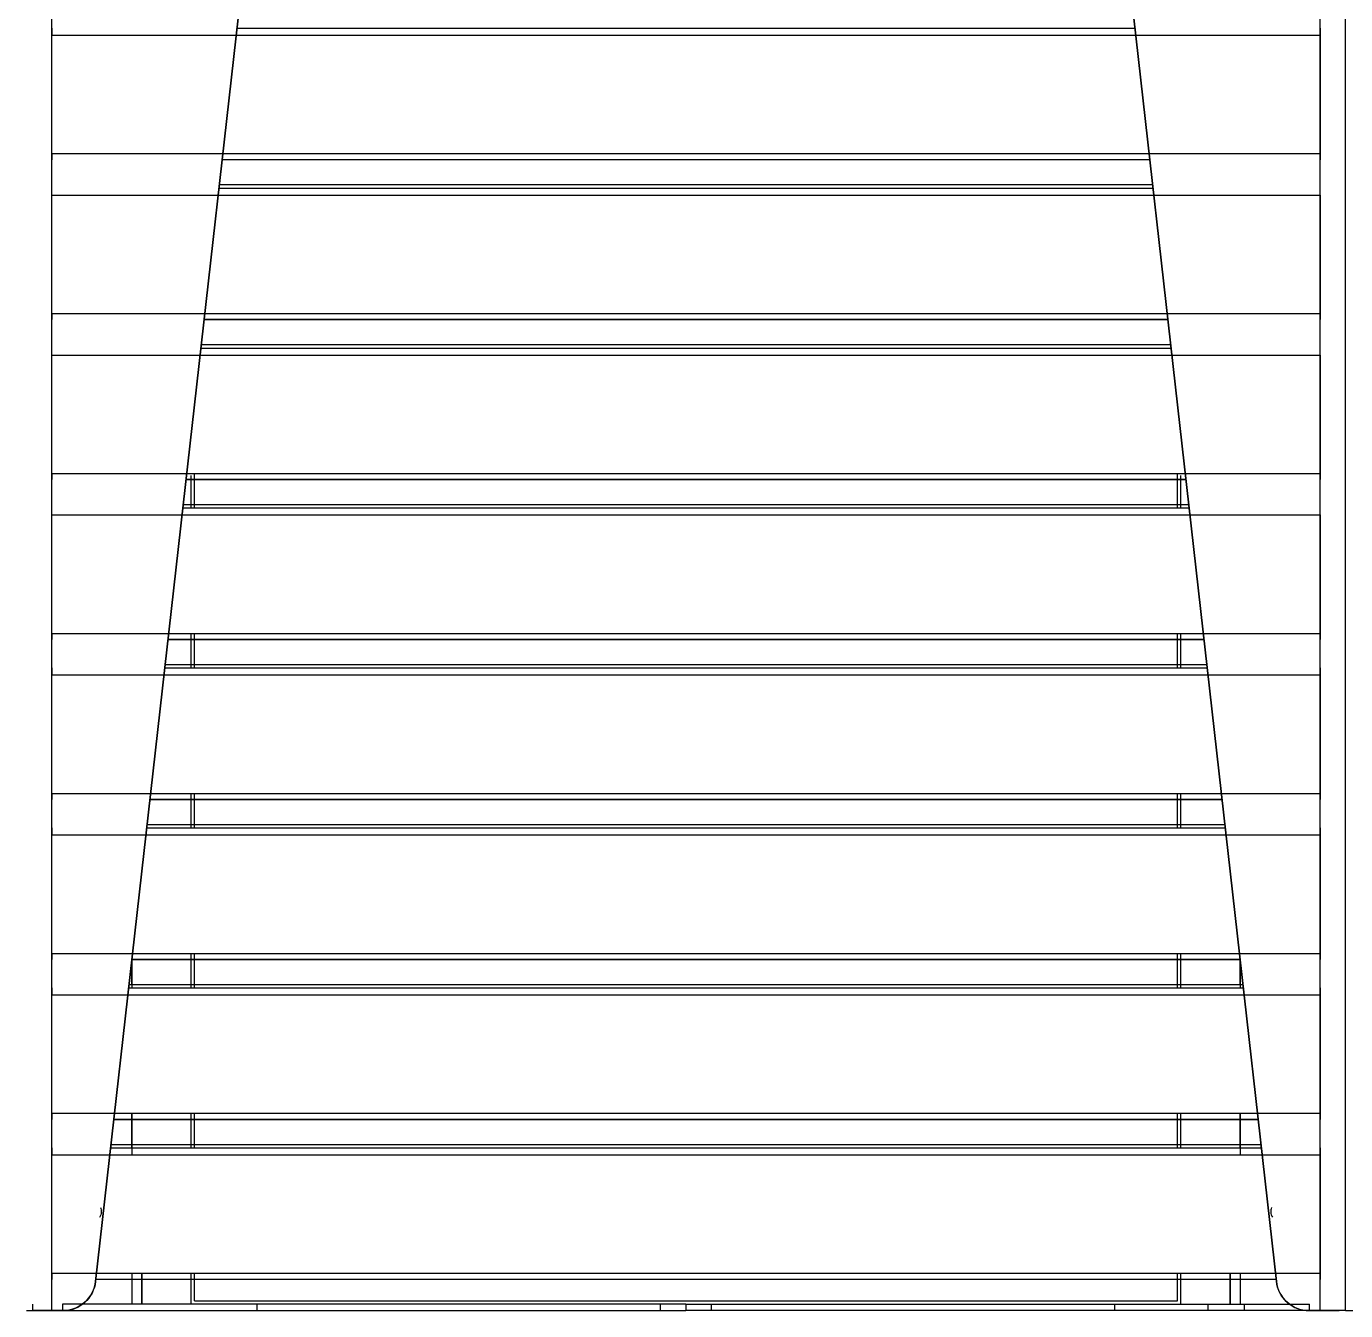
# Model space of a CAD drawing. Header units: millimetres. Extents: x 10366 to 23682, y 24552 to 29690.
# Drawn here: x 17642.7 to 18042.7, y 27148.6 to 27538.1 of the extents above; entities that cross this region are included whole.
import ezdxf

# ---------------------------------------------------------------- set-up
doc = ezdxf.new("R2010")
doc.units = ezdxf.units.MM
doc.header["$LTSCALE"] = 3
doc.layers.add('DomyÅ›lny', color=7, linetype='Continuous')

msp = doc.modelspace()

# ---------------------------------------------------------------- linework, layer by layer
at = {"layer": 'DomyÅ›lny'}
for p, q in [((17650.49, 27148.6), (17650.49, 27857.39)), ((18034.97, 27148.6), (18034.97, 27857.39)), ((18042.73, 27148.6), (18042.73, 27858.71)), ((18042.73, 27148.6), (18042.73, 27858.71)), ((17663.73, 27157.48), (17736.45, 27802.01)), ((17736.41, 27801.67), (17663.73, 27157.48)), ((18021.73, 27157.48), (17949.02, 27802.01)), ((17949.06, 27801.67), (18021.73, 27157.48)), ((17706.62, 27537.62), (17978.85, 27537.62)), ((17650.49, 27499.57), (17650.49, 27535.49)), ((17650.49, 27535.49), (18034.97, 27535.49)), ((18034.97, 27535.49), (18034.97, 27499.57)), ((17650.49, 27499.57), (18034.97, 27499.57)), ((17983.35, 27497.7), (17702.12, 27497.7)), ((17701.14, 27489.1), (17984.32, 27489.1)), ((17701.26, 27490.14), (17984.2, 27490.14)), ((17701.26, 27490.13), (17984.2, 27490.13)), ((17650.49, 27451.05), (17650.49, 27486.97)), ((17650.49, 27486.97), (18034.97, 27486.97)), ((18034.97, 27486.97), (18034.97, 27451.05)), ((17650.49, 27451.05), (18034.97, 27451.05)), ((17696.64, 27449.18), (17988.82, 27449.18)), ((17988.82, 27449.18), (17696.64, 27449.18)), ((17695.67, 27440.58), (17989.79, 27440.58)), ((17695.79, 27441.62), (17989.68, 27441.62)), ((17695.79, 27441.61), (17989.68, 27441.61)), ((17650.49, 27402.53), (17650.49, 27438.45)), ((17650.49, 27438.45), (18034.97, 27438.45)), ((18034.97, 27438.45), (18034.97, 27402.53)), ((17650.49, 27402.53), (18034.97, 27402.53)), ((17691.17, 27400.66), (17994.3, 27400.66)), ((17994.3, 27400.66), (17691.17, 27400.66)), ((17692.73, 27392.06), (17692.73, 27401.9)), ((17693.73, 27392.06), (17693.73, 27402.53)), ((17991.73, 27392.06), (17991.73, 27402.53)), ((17992.73, 27392.06), (17992.73, 27401.9)), ((17690.2, 27392.06), (17995.27, 27392.06)), ((17690.31, 27393.1), (17995.15, 27393.1)), ((17690.31, 27393.09), (17995.15, 27393.09)), ((17650.49, 27354.01), (17650.49, 27389.93)), ((17650.49, 27389.93), (18034.97, 27389.93)), ((18034.97, 27389.93), (18034.97, 27354.01)), ((17650.49, 27354.01), (18034.97, 27354.01)), ((17685.69, 27352.14), (17999.77, 27352.14)), ((17999.77, 27352.14), (17685.69, 27352.14)), ((17692.73, 27343.54), (17692.73, 27354.01)), ((17693.73, 27343.54), (17693.73, 27354.01)), ((17991.73, 27343.54), (17991.73, 27354.01)), ((17992.73, 27343.54), (17992.73, 27354.01)), ((17684.84, 27344.58), (18000.62, 27344.58)), ((17684.84, 27344.57), (18000.62, 27344.57)), ((17650.49, 27305.49), (17650.49, 27341.41)), ((17650.49, 27341.41), (18034.97, 27341.41)), ((17684.72, 27343.54), (18000.74, 27343.54)), ((18034.97, 27341.41), (18034.97, 27305.49)), ((17650.49, 27305.49), (18034.97, 27305.49)), ((17692.73, 27295.02), (17692.73, 27305.49)), ((17693.73, 27295.02), (17693.73, 27305.49)), ((17991.73, 27295.02), (17991.73, 27305.49)), ((17992.73, 27295.02), (17992.73, 27305.49)), ((17680.22, 27303.62), (18005.24, 27303.62)), ((18005.24, 27303.62), (17680.22, 27303.62)), ((17679.37, 27296.06), (18006.1, 27296.06)), ((17679.37, 27296.05), (18006.1, 27296.05)), ((17650.49, 27256.97), (17650.49, 27292.89)), ((17650.49, 27292.89), (18034.97, 27292.89)), ((17679.25, 27295.02), (18006.21, 27295.02)), ((18034.97, 27292.89), (18034.97, 27256.97)), ((17650.49, 27256.97), (18034.97, 27256.97)), ((17692.73, 27246.5), (17692.73, 27256.97)), ((17693.73, 27246.5), (17693.73, 27256.97)), ((17991.73, 27246.5), (17991.73, 27256.97)), ((17992.73, 27246.5), (17992.73, 27256.97)), ((17674.73, 27247.42), (17674.73, 27254.97)), ((17674.73, 27254.97), (17674.73, 27246.66)), ((17674.75, 27255.1), (18010.72, 27255.1)), ((18010.72, 27255.1), (17674.75, 27255.1)), ((18010.73, 27254.99), (18010.73, 27246.66)), ((18010.73, 27247.42), (18010.73, 27254.99)), ((17650.49, 27208.45), (17650.49, 27244.37)), ((17650.49, 27244.37), (18034.97, 27244.37)), ((17673.78, 27246.5), (18011.69, 27246.5)), ((17673.89, 27247.54), (18011.57, 27247.54)), ((17673.89, 27247.53), (18011.57, 27247.53)), ((18034.97, 27244.37), (18034.97, 27208.45)), ((17650.49, 27208.45), (18034.97, 27208.45)), ((17674.73, 27197.98), (17674.73, 27208.45)), ((17674.73, 27208.45), (17674.73, 27195.85)), ((17692.73, 27197.98), (17692.73, 27208.45)), ((17693.73, 27197.98), (17693.73, 27208.45)), ((17991.73, 27197.98), (17991.73, 27208.45)), ((17992.73, 27197.98), (17992.73, 27208.45)), ((18010.73, 27208.45), (18010.73, 27195.85)), ((18010.73, 27197.98), (18010.73, 27208.45)), ((17669.27, 27206.58), (18016.19, 27206.58)), ((18016.19, 27206.58), (17669.27, 27206.58)), ((17668.3, 27197.98), (18017.16, 27197.98)), ((17668.42, 27199.02), (18017.04, 27199.02)), ((17668.42, 27199.01), (18017.04, 27199.01)), ((17650.49, 27159.93), (17650.49, 27195.85)), ((17650.49, 27195.85), (18034.97, 27195.85)), ((18034.97, 27195.85), (18034.97, 27159.93)), ((17650.49, 27159.93), (18034.97, 27159.93)), ((18021.67, 27158.06), (17663.8, 27158.06)), ((17674.73, 27159.93), (17674.73, 27150.61)), ((17674.73, 27159.93), (17674.73, 27150.61)), ((17677.73, 27159.93), (17677.73, 27150.6)), ((17677.73, 27150.6), (17677.73, 27159.93)), ((17692.73, 27150.6), (17692.73, 27159.93)), ((17693.73, 27151.6), (17693.73, 27159.93)), ((17991.73, 27151.6), (17991.73, 27159.93)), ((17992.73, 27150.6), (17992.73, 27159.93)), ((18007.73, 27150.6), (18007.73, 27159.93)), ((18007.73, 27159.93), (18007.73, 27150.6)), ((18010.73, 27159.93), (18010.73, 27150.61)), ((18010.73, 27159.93), (18010.73, 27150.61)), ((17644.73, 27148.6), (17644.73, 27150.6)), ((17644.73, 27148.6), (17653.71, 27148.6)), ((17650.49, 27148.6), (17653.8, 27148.6)), ((17653.8, 27148.6), (17650.49, 27148.6)), ((17653.71, 27150.6), (17653.71, 27148.6)), ((17842.73, 27150.6), (17653.71, 27150.6)), ((17653.71, 27148.6), (17842.73, 27148.6)), ((17693.73, 27151.6), (17991.73, 27151.6)), ((17712.73, 27148.6), (17712.73, 27150.6)), ((17834.97, 27148.6), (17834.97, 27150.6)), ((17842.73, 27150.6), (18031.76, 27150.6)), ((17842.73, 27150.6), (17842.73, 27148.6)), ((17842.73, 27150.6), (17842.73, 27148.6)), ((18031.76, 27148.6), (17842.73, 27148.6)), ((17850.49, 27148.6), (17850.49, 27150.6)), ((17972.73, 27148.6), (17972.73, 27150.6)), ((18001.1, 27148.6), (18001.1, 27150.6)), ((18012.1, 27148.6), (18012.1, 27150.6)), ((18034.97, 27148.6), (18031.67, 27148.6)), ((18031.67, 27148.6), (18034.97, 27148.6)), ((18031.76, 27148.6), (18031.76, 27150.6)), ((18031.76, 27148.6), (18040.73, 27148.6))]:
    msp.add_line(p, q, dxfattribs=at)
for points in [[(17650.49, 27537.62, 0), (17650.49, 27537.6, 0), (17650.49, 27537.49, 0), (17650.49, 27537.07, 0), (17650.49, 27535.49, 0)], [(18034.97, 27537.62, 0), (18034.97, 27537.6, 0), (18034.97, 27537.49, 0), (18034.97, 27537.07, 0), (18034.97, 27535.49, 0)], [(17650.49, 27499.57, 0), (17650.49, 27498.18, 0), (17650.49, 27497.8, 0), (17650.49, 27497.71, 0), (17650.49, 27497.7, 0), (17650.49, 27497.7, 0), (17650.49, 27497.7, 0), (17650.49, 27497.7, 0), (17650.49, 27497.7, 0), (17650.49, 27497.7, 0), (17650.49, 27497.7, 0), (17650.49, 27497.7, 0), (17650.49, 27497.7, 0), (17650.49, 27497.7, 0), (17650.49, 27497.7, 0), (17650.49, 27497.7, 0), (17650.49, 27497.7, 0), (17650.49, 27497.7, 0), (17650.49, 27497.7, 0), (17650.49, 27497.7, 0), (17650.49, 27497.7, 0), (17650.49, 27497.7, 0), (17650.49, 27497.7, 0)], [(18034.97, 27499.57, 0), (18034.97, 27498.18, 0), (18034.97, 27497.8, 0), (18034.97, 27497.71, 0), (18034.97, 27497.7, 0), (18034.97, 27497.7, 0), (18034.97, 27497.7, 0), (18034.97, 27497.7, 0), (18034.97, 27497.7, 0), (18034.97, 27497.7, 0), (18034.97, 27497.7, 0), (18034.97, 27497.7, 0), (18034.97, 27497.7, 0), (18034.97, 27497.7, 0), (18034.97, 27497.7, 0), (18034.97, 27497.7, 0), (18034.97, 27497.7, 0), (18034.97, 27497.7, 0), (18034.97, 27497.7, 0), (18034.97, 27497.7, 0), (18034.97, 27497.7, 0), (18034.97, 27497.7, 0), (18034.97, 27497.7, 0)], [(17650.49, 27451.05, 0), (17650.49, 27449.66, 0), (17650.49, 27449.28, 0), (17650.49, 27449.19, 0), (17650.49, 27449.18, 0), (17650.49, 27449.18, 0), (17650.49, 27449.18, 0), (17650.49, 27449.18, 0), (17650.49, 27449.18, 0), (17650.49, 27449.18, 0), (17650.49, 27449.18, 0), (17650.49, 27449.18, 0), (17650.49, 27449.18, 0), (17650.49, 27449.18, 0), (17650.49, 27449.18, 0), (17650.49, 27449.18, 0), (17650.49, 27449.18, 0), (17650.49, 27449.18, 0), (17650.49, 27449.18, 0), (17650.49, 27449.18, 0), (17650.49, 27449.18, 0), (17650.49, 27449.18, 0), (17650.49, 27449.18, 0)], [(18034.97, 27451.05, 0), (18034.97, 27449.66, 0), (18034.97, 27449.28, 0), (18034.97, 27449.19, 0), (18034.97, 27449.18, 0), (18034.97, 27449.18, 0), (18034.97, 27449.18, 0), (18034.97, 27449.18, 0), (18034.97, 27449.18, 0), (18034.97, 27449.18, 0), (18034.97, 27449.18, 0), (18034.97, 27449.18, 0), (18034.97, 27449.18, 0), (18034.97, 27449.18, 0), (18034.97, 27449.18, 0), (18034.97, 27449.18, 0), (18034.97, 27449.18, 0), (18034.97, 27449.18, 0), (18034.97, 27449.18, 0), (18034.97, 27449.18, 0), (18034.97, 27449.18, 0), (18034.97, 27449.18, 0), (18034.97, 27449.18, 0)], [(17650.49, 27402.53, 0), (17650.49, 27401.14, 0), (17650.49, 27400.76, 0), (17650.49, 27400.67, 0), (17650.49, 27400.66, 0), (17650.49, 27400.66, 0), (17650.49, 27400.66, 0), (17650.49, 27400.66, 0), (17650.49, 27400.66, 0), (17650.49, 27400.66, 0), (17650.49, 27400.66, 0), (17650.49, 27400.66, 0), (17650.49, 27400.66, 0), (17650.49, 27400.66, 0), (17650.49, 27400.66, 0), (17650.49, 27400.66, 0), (17650.49, 27400.66, 0), (17650.49, 27400.66, 0), (17650.49, 27400.66, 0), (17650.49, 27400.66, 0), (17650.49, 27400.66, 0), (17650.49, 27400.66, 0), (17650.49, 27400.66, 0)], [(18034.97, 27402.53, 0), (18034.97, 27401.14, 0), (18034.97, 27400.76, 0), (18034.97, 27400.67, 0), (18034.97, 27400.66, 0), (18034.97, 27400.66, 0), (18034.97, 27400.66, 0), (18034.97, 27400.66, 0), (18034.97, 27400.66, 0), (18034.97, 27400.66, 0), (18034.97, 27400.66, 0), (18034.97, 27400.66, 0), (18034.97, 27400.66, 0), (18034.97, 27400.66, 0), (18034.97, 27400.66, 0), (18034.97, 27400.66, 0), (18034.97, 27400.66, 0), (18034.97, 27400.66, 0), (18034.97, 27400.66, 0), (18034.97, 27400.66, 0), (18034.97, 27400.66, 0), (18034.97, 27400.66, 0), (18034.97, 27400.66, 0)], [(17650.49, 27354.01, 0), (17650.49, 27352.62, 0), (17650.49, 27352.24, 0), (17650.49, 27352.15, 0), (17650.49, 27352.14, 0), (17650.49, 27352.14, 0), (17650.49, 27352.14, 0), (17650.49, 27352.14, 0), (17650.49, 27352.14, 0), (17650.49, 27352.14, 0), (17650.49, 27352.14, 0), (17650.49, 27352.14, 0), (17650.49, 27352.14, 0), (17650.49, 27352.14, 0), (17650.49, 27352.14, 0), (17650.49, 27352.14, 0), (17650.49, 27352.14, 0), (17650.49, 27352.14, 0), (17650.49, 27352.14, 0), (17650.49, 27352.14, 0), (17650.49, 27352.14, 0), (17650.49, 27352.14, 0), (17650.49, 27352.14, 0)], [(18034.97, 27354.01, 0), (18034.97, 27352.62, 0), (18034.97, 27352.24, 0), (18034.97, 27352.15, 0), (18034.97, 27352.14, 0), (18034.97, 27352.14, 0), (18034.97, 27352.14, 0), (18034.97, 27352.14, 0), (18034.97, 27352.14, 0), (18034.97, 27352.14, 0), (18034.97, 27352.14, 0), (18034.97, 27352.14, 0), (18034.97, 27352.14, 0), (18034.97, 27352.14, 0), (18034.97, 27352.14, 0), (18034.97, 27352.14, 0), (18034.97, 27352.14, 0), (18034.97, 27352.14, 0), (18034.97, 27352.14, 0), (18034.97, 27352.14, 0), (18034.97, 27352.14, 0), (18034.97, 27352.14, 0), (18034.97, 27352.14, 0)], [(17650.49, 27343.54, 0), (17650.49, 27343.52, 0), (17650.49, 27343.41, 0), (17650.49, 27342.99, 0), (17650.49, 27341.41, 0)], [(18034.97, 27343.54, 0), (18034.97, 27343.52, 0), (18034.97, 27343.41, 0), (18034.97, 27342.99, 0), (18034.97, 27341.41, 0)], [(17650.49, 27305.49, 0), (17650.49, 27304.1, 0), (17650.49, 27303.72, 0), (17650.49, 27303.63, 0), (17650.49, 27303.62, 0), (17650.49, 27303.62, 0), (17650.49, 27303.62, 0), (17650.49, 27303.62, 0), (17650.49, 27303.62, 0), (17650.49, 27303.62, 0), (17650.49, 27303.62, 0), (17650.49, 27303.62, 0), (17650.49, 27303.62, 0), (17650.49, 27303.62, 0), (17650.49, 27303.62, 0), (17650.49, 27303.62, 0), (17650.49, 27303.62, 0), (17650.49, 27303.62, 0), (17650.49, 27303.62, 0), (17650.49, 27303.62, 0), (17650.49, 27303.62, 0), (17650.49, 27303.62, 0), (17650.49, 27303.62, 0)], [(18034.97, 27305.49, 0), (18034.97, 27304.1, 0), (18034.97, 27303.72, 0), (18034.97, 27303.63, 0), (18034.97, 27303.62, 0), (18034.97, 27303.62, 0), (18034.97, 27303.62, 0), (18034.97, 27303.62, 0), (18034.97, 27303.62, 0), (18034.97, 27303.62, 0), (18034.97, 27303.62, 0), (18034.97, 27303.62, 0), (18034.97, 27303.62, 0), (18034.97, 27303.62, 0), (18034.97, 27303.62, 0), (18034.97, 27303.62, 0), (18034.97, 27303.62, 0), (18034.97, 27303.62, 0), (18034.97, 27303.62, 0), (18034.97, 27303.62, 0), (18034.97, 27303.62, 0), (18034.97, 27303.62, 0), (18034.97, 27303.62, 0)], [(17650.49, 27295.02, 0), (17650.49, 27294.99, 0), (17650.49, 27294.89, 0), (17650.49, 27294.47, 0), (17650.49, 27292.89, 0)], [(18034.97, 27295.02, 0), (18034.97, 27294.99, 0), (18034.97, 27294.89, 0), (18034.97, 27294.47, 0), (18034.97, 27292.89, 0)], [(17650.49, 27256.97, 0), (17650.49, 27255.58, 0), (17650.49, 27255.2, 0), (17650.49, 27255.11, 0), (17650.49, 27255.1, 0), (17650.49, 27255.1, 0), (17650.49, 27255.1, 0), (17650.49, 27255.1, 0), (17650.49, 27255.1, 0), (17650.49, 27255.1, 0), (17650.49, 27255.1, 0), (17650.49, 27255.1, 0), (17650.49, 27255.1, 0), (17650.49, 27255.1, 0), (17650.49, 27255.1, 0), (17650.49, 27255.1, 0), (17650.49, 27255.1, 0), (17650.49, 27255.1, 0), (17650.49, 27255.1, 0), (17650.49, 27255.1, 0), (17650.49, 27255.1, 0), (17650.49, 27255.1, 0), (17650.49, 27255.1, 0)], [(18034.97, 27256.97, 0), (18034.97, 27255.58, 0), (18034.97, 27255.2, 0), (18034.97, 27255.11, 0), (18034.97, 27255.1, 0), (18034.97, 27255.1, 0), (18034.97, 27255.1, 0), (18034.97, 27255.1, 0), (18034.97, 27255.1, 0), (18034.97, 27255.1, 0), (18034.97, 27255.1, 0), (18034.97, 27255.1, 0), (18034.97, 27255.1, 0), (18034.97, 27255.1, 0), (18034.97, 27255.1, 0), (18034.97, 27255.1, 0), (18034.97, 27255.1, 0), (18034.97, 27255.1, 0), (18034.97, 27255.1, 0), (18034.97, 27255.1, 0), (18034.97, 27255.1, 0), (18034.97, 27255.1, 0), (18034.97, 27255.1, 0)], [(17650.49, 27246.5, 0), (17650.49, 27246.47, 0), (17650.49, 27246.37, 0), (17650.49, 27245.95, 0), (17650.49, 27244.37, 0)], [(18034.97, 27246.5, 0), (18034.97, 27246.47, 0), (18034.97, 27246.37, 0), (18034.97, 27245.95, 0), (18034.97, 27244.37, 0)], [(17650.49, 27208.45, 0), (17650.49, 27207.06, 0), (17650.49, 27206.68, 0), (17650.49, 27206.59, 0), (17650.49, 27206.58, 0), (17650.49, 27206.58, 0), (17650.49, 27206.58, 0), (17650.49, 27206.58, 0), (17650.49, 27206.58, 0), (17650.49, 27206.58, 0), (17650.49, 27206.58, 0), (17650.49, 27206.58, 0), (17650.49, 27206.58, 0), (17650.49, 27206.58, 0), (17650.49, 27206.58, 0), (17650.49, 27206.58, 0), (17650.49, 27206.58, 0), (17650.49, 27206.58, 0), (17650.49, 27206.58, 0), (17650.49, 27206.58, 0), (17650.49, 27206.58, 0), (17650.49, 27206.58, 0), (17650.49, 27206.58, 0)], [(18034.97, 27208.45, 0), (18034.97, 27207.06, 0), (18034.97, 27206.68, 0), (18034.97, 27206.59, 0), (18034.97, 27206.58, 0), (18034.97, 27206.58, 0), (18034.97, 27206.58, 0), (18034.97, 27206.58, 0), (18034.97, 27206.58, 0), (18034.97, 27206.58, 0), (18034.97, 27206.58, 0), (18034.97, 27206.58, 0), (18034.97, 27206.58, 0), (18034.97, 27206.58, 0), (18034.97, 27206.58, 0), (18034.97, 27206.58, 0), (18034.97, 27206.58, 0), (18034.97, 27206.58, 0), (18034.97, 27206.58, 0), (18034.97, 27206.58, 0), (18034.97, 27206.58, 0), (18034.97, 27206.58, 0), (18034.97, 27206.58, 0)], [(17650.49, 27197.98, 0), (17650.49, 27197.95, 0), (17650.49, 27197.85, 0), (17650.49, 27197.43, 0), (17650.49, 27195.85, 0)], [(18034.97, 27197.98, 0), (18034.97, 27197.95, 0), (18034.97, 27197.85, 0), (18034.97, 27197.43, 0), (18034.97, 27195.85, 0)], [(17665.2, 27179.89, 0), (17665.33, 27179.53, 0), (17665.41, 27179.17, 0), (17665.45, 27178.81, 0), (17665.44, 27178.42, 0), (17665.38, 27178.03, 0), (17665.27, 27177.64, 0), (17665.11, 27177.25, 0), (17664.9, 27176.89, 0)], [(18020.26, 27179.88, 0), (18020.13, 27179.52, 0), (18020.05, 27179.17, 0), (18020.02, 27178.81, 0), (18020.02, 27178.43, 0), (18020.08, 27178.04, 0), (18020.18, 27177.65, 0), (18020.34, 27177.27, 0), (18020.55, 27176.91, 0)], [(17650.49, 27159.93, 0), (17650.49, 27158.54, 0), (17650.49, 27158.16, 0), (17650.49, 27158.07, 0), (17650.49, 27158.06, 0), (17650.49, 27158.06, 0), (17650.49, 27158.06, 0), (17650.49, 27158.06, 0), (17650.49, 27158.06, 0), (17650.49, 27158.06, 0), (17650.49, 27158.06, 0), (17650.49, 27158.06, 0), (17650.49, 27158.06, 0), (17650.49, 27158.06, 0), (17650.49, 27158.06, 0), (17650.49, 27158.06, 0), (17650.49, 27158.06, 0), (17650.49, 27158.06, 0), (17650.49, 27158.06, 0), (17650.49, 27158.06, 0), (17650.49, 27158.06, 0), (17650.49, 27158.06, 0), (17650.49, 27158.06, 0)], [(17663.73, 27157.48, 0), (17663.58, 27156.55, 0), (17663.35, 27155.65, 0), (17663.03, 27154.77, 0), (17662.64, 27153.94, 0), (17662.17, 27153.14, 0), (17661.64, 27152.4, 0), (17661.04, 27151.7, 0), (17660.38, 27151.07, 0), (17659.67, 27150.51, 0), (17658.91, 27150.01, 0), (17658.12, 27149.58, 0), (17657.29, 27149.23, 0), (17656.45, 27148.96, 0), (17655.57, 27148.76, 0), (17654.7, 27148.64, 0), (17653.8, 27148.6, 0)], [(17653.8, 27148.6, 0), (17654.73, 27148.65, 0), (17655.66, 27148.78, 0), (17656.57, 27148.99, 0), (17657.44, 27149.29, 0), (17658.29, 27149.67, 0), (17659.09, 27150.12, 0), (17659.84, 27150.64, 0), (17660.54, 27151.22, 0), (17661.19, 27151.86, 0), (17661.77, 27152.56, 0), (17662.27, 27153.3, 0), (17662.72, 27154.08, 0), (17663.08, 27154.89, 0), (17663.38, 27155.74, 0), (17663.59, 27156.59, 0), (17663.73, 27157.48, 0)], [(18031.67, 27148.6, 0), (18030.73, 27148.65, 0), (18029.8, 27148.78, 0), (18028.9, 27148.99, 0), (18028.02, 27149.29, 0), (18027.17, 27149.67, 0), (18026.37, 27150.12, 0), (18025.62, 27150.64, 0), (18024.92, 27151.22, 0), (18024.28, 27151.86, 0), (18023.7, 27152.56, 0), (18023.19, 27153.3, 0), (18022.75, 27154.08, 0), (18022.38, 27154.89, 0), (18022.09, 27155.74, 0), (18021.87, 27156.59, 0), (18021.73, 27157.48, 0)], [(18021.73, 27157.48, 0), (18021.88, 27156.55, 0), (18022.11, 27155.65, 0), (18022.43, 27154.77, 0), (18022.82, 27153.94, 0), (18023.29, 27153.14, 0), (18023.82, 27152.4, 0), (18024.43, 27151.7, 0), (18025.08, 27151.07, 0), (18025.79, 27150.51, 0), (18026.55, 27150.01, 0), (18027.34, 27149.58, 0), (18028.17, 27149.23, 0), (18029.02, 27148.96, 0), (18029.89, 27148.76, 0), (18030.76, 27148.64, 0), (18031.67, 27148.6, 0)], [(18034.97, 27159.93, 0), (18034.97, 27158.54, 0), (18034.97, 27158.16, 0), (18034.97, 27158.07, 0), (18034.97, 27158.06, 0), (18034.97, 27158.06, 0), (18034.97, 27158.06, 0), (18034.97, 27158.06, 0), (18034.97, 27158.06, 0), (18034.97, 27158.06, 0), (18034.97, 27158.06, 0), (18034.97, 27158.06, 0), (18034.97, 27158.06, 0), (18034.97, 27158.06, 0), (18034.97, 27158.06, 0), (18034.97, 27158.06, 0), (18034.97, 27158.06, 0), (18034.97, 27158.06, 0), (18034.97, 27158.06, 0), (18034.97, 27158.06, 0), (18034.97, 27158.06, 0), (18034.97, 27158.06, 0), (18034.97, 27158.06, 0)], [(17642.73, 27148.6, 0), (17642.73, 27148.6, 0), (17642.73, 27148.6, 0), (17642.73, 27148.6, 0), (17642.73, 27148.6, 0), (17642.73, 27148.6, 0), (17642.73, 27148.6, 0), (17642.73, 27148.6, 0), (17642.73, 27148.6, 0), (17642.73, 27148.6, 0), (17642.74, 27148.6, 0), (17642.75, 27148.6, 0), (17642.88, 27148.6, 0), (17643.53, 27148.6, 0), (17650.49, 27148.6, 0)], [(17650.49, 27148.6, 0), (17644.73, 27148.6, 0)], [(18034.97, 27148.6, 0), (18040.73, 27148.6, 0)], [(18042.73, 27148.6, 0), (18042.73, 27148.6, 0), (18042.73, 27148.6, 0), (18042.73, 27148.6, 0), (18042.73, 27148.6, 0), (18042.73, 27148.6, 0), (18042.73, 27148.6, 0), (18042.73, 27148.6, 0), (18042.73, 27148.6, 0), (18042.73, 27148.6, 0), (18042.73, 27148.6, 0), (18042.72, 27148.6, 0), (18042.59, 27148.6, 0), (18041.94, 27148.6, 0), (18034.97, 27148.6, 0)], [(18042.73, 27148.6, 0), (18042.73, 27148.6, 0), (18042.73, 27148.6, 0), (18042.73, 27148.6, 0), (18042.73, 27148.6, 0), (18042.73, 27148.6, 0), (18042.73, 27148.6, 0), (18042.73, 27148.6, 0), (18042.73, 27148.6, 0), (18042.73, 27148.6, 0), (18042.74, 27148.6, 0), (18042.75, 27148.6, 0), (18042.88, 27148.6, 0), (18043.53, 27148.6, 0), (18050.49, 27148.6, 0)]]:
    msp.add_polyline3d(points, dxfattribs=at)

doc.saveas('drawing.dxf')
